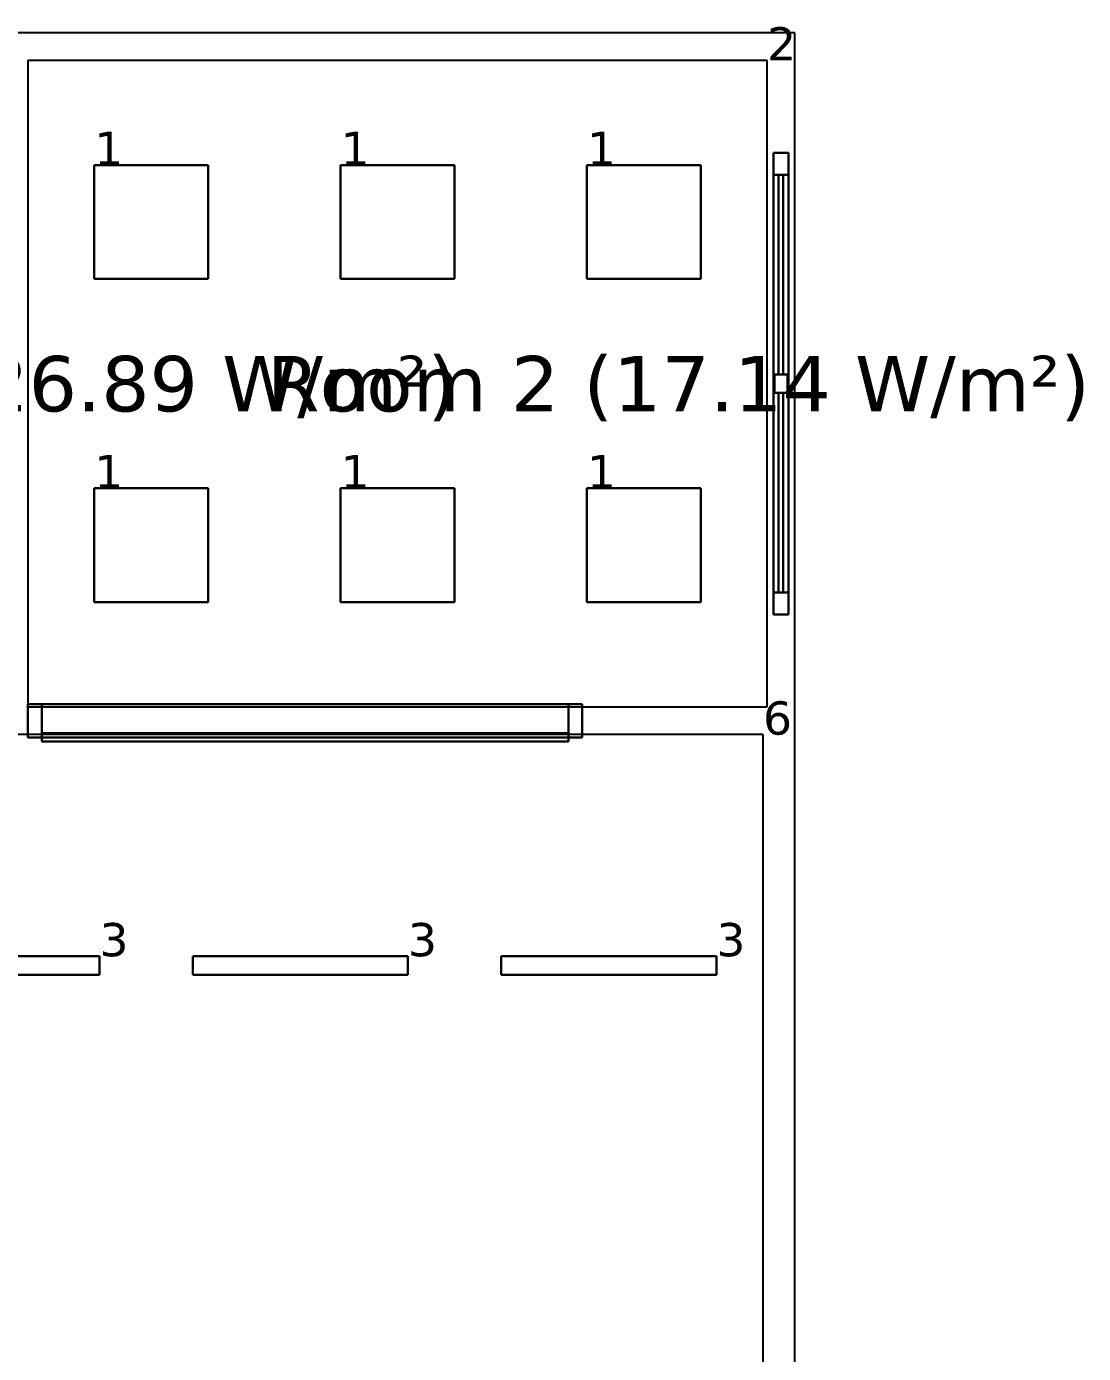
# Model space of a CAD drawing. Header units: inches. Extents: x -7.9 to 71.6, y -16.6 to 8.4.
# Drawn here: x -4.16 to 1.56, y -7.15 to 0.03 of the extents above; entities that cross this region are included whole.
import ezdxf

# ---------------------------------------------------------------- set-up
doc = ezdxf.new("R2010")
doc.units = ezdxf.units.IN
doc.header["$MEASUREMENT"] = 0
for name, color, linetype, true_color in [('DLX_APERT', 7, 'Continuous', 0x969696), ('DLX_CALC', 3, 'Continuous', 0x00ff00), ('DLX_CONT', 7, 'Continuous', 0x969696), ('DLX_DESC', 7, 'Continuous', 0x969696), ('DLX_LUM', 7, 'Continuous', 0x7f7f7f), ('DLX_LUMKEY_IDX', 7, 'Continuous', 0x969696), ('DLX_RESKEY_IDX', 7, 'Continuous', 0x707070)]:
    doc.layers.add(name, color=color, linetype=linetype, true_color=true_color)
doc.styles.add('TableTextStyle', font='')
doc.styles.get('TableTextStyle').set_extended_font_data('VERDANA.TTF')

msp = doc.modelspace()

# ---------------------------------------------------------------- linework, layer by layer
at = {"layer": 'DLX_APERT'}
for points in [[(-0.115, -0.65, 0), (-0.115, -3.15, 0)], [(-0.035, -0.65, 0), (-0.115, -0.65, 0)], [(-0.115, -3.15, 0), (-0.115, -0.65, 0)], [(-0.115, -0.65, 0), (-0.035, -0.65, 0)], [(-0.115, -0.65, 0), (-0.115, -0.65, 0)], [(-0.115, -0.65, 0), (-0.035, -0.65, 0)], [(-0.035, -0.65, 0), (-0.115, -0.65, 0)], [(-0.115, -0.65, 0), (-0.115, -3.15, 0)], [(-0.115, -3.15, 0), (-0.115, -0.65, 0)], [(-0.115, -0.65, 0), (-0.115, -0.65, 0)], [(-0.035, -3.15, 0), (-0.035, -0.65, 0)], [(-0.035, -0.65, 0), (-0.035, -3.15, 0)], [(-0.035, -0.65, 0), (-0.035, -0.65, 0)], [(-0.035, -0.65, 0), (-0.035, -3.15, 0)], [(-0.035, -3.15, 0), (-0.035, -0.65, 0)], [(-0.035, -0.65, 0), (-0.035, -0.65, 0)], [(-0.115, -0.77, 0), (-0.115, -0.77, 0)], [(-0.115, -0.77, 0), (-0.115, -3.03, 0)], [(-0.115, -3.03, 0), (-0.115, -0.77, 0)], [(-0.0875, -0.77, 0), (-0.115, -0.77, 0)], [(-0.115, -0.77, 0), (-0.115, -3.03, 0)], [(-0.0875, -0.77, 0), (-0.115, -0.77, 0)], [(-0.115, -0.77, 0), (-0.115, -0.77, 0)], [(-0.115, -0.77, 0), (-0.0875, -0.77, 0)], [(-0.115, -3.03, 0), (-0.115, -0.77, 0)], [(-0.115, -0.77, 0), (-0.0875, -0.77, 0)], [(-0.0625, -0.77, 0), (-0.0875, -0.77, 0)], [(-0.0875, -0.77, 0), (-0.0875, -0.77, 0)], [(-0.0875, -0.77, 0), (-0.0625, -0.77, 0)], [(-0.0875, -1.85, 0), (-0.0875, -0.77, 0)], [(-0.0875, -1.85, 0), (-0.0875, -0.77, 0)], [(-0.0875, -0.77, 0), (-0.0625, -0.77, 0)], [(-0.0875, -0.77, 0), (-0.0875, -0.77, 0)], [(-0.0625, -0.77, 0), (-0.0875, -0.77, 0)], [(-0.0875, -0.77, 0), (-0.0875, -1.85, 0)], [(-0.0875, -0.77, 0), (-0.0875, -1.85, 0)], [(-0.0875, -0.77, 0), (-0.0875, -1.85, 0)], [(-0.0875, -1.85, 0), (-0.0875, -0.77, 0)], [(-0.0875, -0.77, 0), (-0.0875, -0.77, 0)], [(-0.0875, -0.77, 0), (-0.0875, -1.85, 0)], [(-0.0625, -0.77, 0), (-0.0875, -0.77, 0)], [(-0.0875, -0.77, 0), (-0.0875, -0.77, 0)], [(-0.0875, -0.77, 0), (-0.0625, -0.77, 0)], [(-0.0625, -0.77, 0), (-0.0875, -0.77, 0)], [(-0.0875, -1.85, 0), (-0.0875, -0.77, 0)], [(-0.0875, -0.77, 0), (-0.0625, -0.77, 0)], [(-0.0625, -1.85, 0), (-0.0625, -0.77, 0)], [(-0.0625, -0.77, 0), (-0.035, -0.77, 0)], [(-0.0625, -0.77, 0), (-0.0625, -0.77, 0)], [(-0.0625, -0.77, 0), (-0.0625, -1.85, 0)], [(-0.0625, -0.77, 0), (-0.0625, -0.77, 0)], [(-0.0625, -0.77, 0), (-0.035, -0.77, 0)], [(-0.035, -0.77, 0), (-0.0625, -0.77, 0)], [(-0.0625, -1.85, 0), (-0.0625, -0.77, 0)], [(-0.035, -0.77, 0), (-0.0625, -0.77, 0)], [(-0.0625, -0.77, 0), (-0.0625, -1.85, 0)], [(-0.0625, -0.77, 0), (-0.0625, -1.85, 0)], [(-0.0625, -1.85, 0), (-0.0625, -0.77, 0)], [(-0.0625, -0.77, 0), (-0.0625, -0.77, 0)], [(-0.0625, -1.85, 0), (-0.0625, -0.77, 0)], [(-0.0625, -0.77, 0), (-0.0625, -0.77, 0)], [(-0.0625, -0.77, 0), (-0.0625, -1.85, 0)], [(-0.035, -0.77, 0), (-0.035, -0.77, 0)], [(-0.035, -0.77, 0), (-0.035, -3.03, 0)], [(-0.035, -3.03, 0), (-0.035, -0.77, 0)], [(-0.035, -0.77, 0), (-0.035, -3.03, 0)], [(-0.035, -0.77, 0), (-0.035, -0.77, 0)], [(-0.035, -3.03, 0), (-0.035, -0.77, 0)], [(-0.11, -1.95, 0), (-0.11, -1.85, 0)], [(-0.11, -1.85, 0), (-0.0875, -1.85, 0)], [(-0.11, -1.85, 0), (-0.11, -1.95, 0)], [(-0.0875, -1.85, 0), (-0.11, -1.85, 0)], [(-0.11, -1.95, 0), (-0.11, -1.85, 0)], [(-0.11, -1.85, 0), (-0.0875, -1.85, 0)], [(-0.0875, -1.85, 0), (-0.11, -1.85, 0)], [(-0.11, -1.85, 0), (-0.11, -1.95, 0)], [(-0.0875, -1.85, 0), (-0.11, -1.85, 0)], [(-0.11, -1.85, 0), (-0.11, -1.85, 0)], [(-0.11, -1.85, 0), (-0.0875, -1.85, 0)], [(-0.11, -1.95, 0), (-0.11, -1.85, 0)], [(-0.11, -1.85, 0), (-0.11, -1.85, 0)], [(-0.11, -1.85, 0), (-0.11, -1.95, 0)], [(-0.0875, -1.85, 0), (-0.11, -1.85, 0)], [(-0.11, -1.85, 0), (-0.11, -1.95, 0)], [(-0.11, -1.95, 0), (-0.11, -1.85, 0)], [(-0.11, -1.85, 0), (-0.0875, -1.85, 0)], [(-0.0625, -1.85, 0), (-0.0875, -1.85, 0)], [(-0.0875, -1.85, 0), (-0.0625, -1.85, 0)], [(-0.0875, -1.85, 0), (-0.0625, -1.85, 0)], [(-0.0625, -1.85, 0), (-0.0875, -1.85, 0)], [(-0.0875, -1.85, 0), (-0.0875, -1.85, 0)], [(-0.0625, -1.85, 0), (-0.0875, -1.85, 0)], [(-0.0875, -1.85, 0), (-0.0875, -1.85, 0)], [(-0.0875, -1.85, 0), (-0.0625, -1.85, 0)], [(-0.0625, -1.85, 0), (-0.0875, -1.85, 0)], [(-0.0875, -1.85, 0), (-0.0625, -1.85, 0)], [(-0.0875, -1.85, 0), (-0.0875, -1.85, 0)], [(-0.0875, -1.85, 0), (-0.0875, -1.85, 0)], [(-0.0875, -1.85, 0), (-0.0625, -1.85, 0)], [(-0.0625, -1.85, 0), (-0.0875, -1.85, 0)], [(-0.0875, -1.85, 0), (-0.0625, -1.85, 0)], [(-0.0625, -1.85, 0), (-0.0875, -1.85, 0)], [(-0.04, -1.85, 0), (-0.0625, -1.85, 0)], [(-0.0625, -1.85, 0), (-0.04, -1.85, 0)], [(-0.0625, -1.85, 0), (-0.04, -1.85, 0)], [(-0.04, -1.85, 0), (-0.0625, -1.85, 0)], [(-0.0625, -1.85, 0), (-0.0625, -1.85, 0)], [(-0.0625, -1.85, 0), (-0.0625, -1.85, 0)], [(-0.0625, -1.85, 0), (-0.04, -1.85, 0)], [(-0.04, -1.85, 0), (-0.0625, -1.85, 0)], [(-0.04, -1.85, 0), (-0.0625, -1.85, 0)], [(-0.0625, -1.85, 0), (-0.04, -1.85, 0)], [(-0.0625, -1.85, 0), (-0.0625, -1.85, 0)], [(-0.0625, -1.85, 0), (-0.0625, -1.85, 0)], [(-0.04, -1.95, 0), (-0.04, -1.85, 0)], [(-0.04, -1.85, 0), (-0.04, -1.95, 0)], [(-0.04, -1.85, 0), (-0.04, -1.95, 0)], [(-0.04, -1.95, 0), (-0.04, -1.85, 0)], [(-0.04, -1.95, 0), (-0.04, -1.85, 0)], [(-0.04, -1.85, 0), (-0.04, -1.85, 0)], [(-0.04, -1.85, 0), (-0.04, -1.95, 0)], [(-0.04, -1.85, 0), (-0.04, -1.85, 0)], [(-0.04, -1.95, 0), (-0.04, -1.85, 0)], [(-0.04, -1.85, 0), (-0.04, -1.95, 0)], [(-0.0875, -1.95, 0), (-0.11, -1.95, 0)], [(-0.11, -1.95, 0), (-0.0875, -1.95, 0)], [(-0.0875, -1.95, 0), (-0.11, -1.95, 0)], [(-0.11, -1.95, 0), (-0.0875, -1.95, 0)], [(-0.11, -1.95, 0), (-0.11, -1.95, 0)], [(-0.0875, -1.95, 0), (-0.11, -1.95, 0)], [(-0.11, -1.95, 0), (-0.11, -1.95, 0)], [(-0.11, -1.95, 0), (-0.0875, -1.95, 0)], [(-0.11, -1.95, 0), (-0.0875, -1.95, 0)], [(-0.0875, -1.95, 0), (-0.11, -1.95, 0)], [(-0.0875, -3.03, 0), (-0.0875, -1.95, 0)], [(-0.0875, -1.95, 0), (-0.0625, -1.95, 0)], [(-0.0875, -3.03, 0), (-0.0875, -1.95, 0)], [(-0.0625, -1.95, 0), (-0.0875, -1.95, 0)], [(-0.0875, -1.95, 0), (-0.0875, -3.03, 0)], [(-0.0875, -1.95, 0), (-0.0875, -3.03, 0)], [(-0.0625, -1.95, 0), (-0.0875, -1.95, 0)], [(-0.0875, -1.95, 0), (-0.0625, -1.95, 0)], [(-0.0875, -1.95, 0), (-0.0875, -1.95, 0)], [(-0.0625, -1.95, 0), (-0.0875, -1.95, 0)], [(-0.0875, -1.95, 0), (-0.0875, -1.95, 0)], [(-0.0875, -1.95, 0), (-0.0625, -1.95, 0)], [(-0.0875, -1.95, 0), (-0.0625, -1.95, 0)], [(-0.0625, -1.95, 0), (-0.0875, -1.95, 0)], [(-0.0875, -1.95, 0), (-0.0875, -3.03, 0)], [(-0.0875, -3.03, 0), (-0.0875, -1.95, 0)], [(-0.0875, -1.95, 0), (-0.0875, -1.95, 0)], [(-0.0875, -1.95, 0), (-0.0875, -1.95, 0)], [(-0.0875, -1.95, 0), (-0.0625, -1.95, 0)], [(-0.0625, -1.95, 0), (-0.0875, -1.95, 0)], [(-0.0875, -1.95, 0), (-0.0875, -3.03, 0)], [(-0.0625, -1.95, 0), (-0.0875, -1.95, 0)], [(-0.0875, -3.03, 0), (-0.0875, -1.95, 0)], [(-0.0875, -1.95, 0), (-0.0625, -1.95, 0)], [(-0.0625, -3.03, 0), (-0.0625, -1.95, 0)], [(-0.0625, -1.95, 0), (-0.04, -1.95, 0)], [(-0.0625, -1.95, 0), (-0.0625, -3.03, 0)], [(-0.0625, -3.03, 0), (-0.0625, -1.95, 0)], [(-0.04, -1.95, 0), (-0.0625, -1.95, 0)], [(-0.04, -1.95, 0), (-0.0625, -1.95, 0)], [(-0.0625, -1.95, 0), (-0.0625, -3.03, 0)], [(-0.0625, -1.95, 0), (-0.04, -1.95, 0)], [(-0.0625, -1.95, 0), (-0.0625, -1.95, 0)], [(-0.0625, -1.95, 0), (-0.0625, -1.95, 0)], [(-0.0625, -1.95, 0), (-0.04, -1.95, 0)], [(-0.04, -1.95, 0), (-0.0625, -1.95, 0)], [(-0.0625, -1.95, 0), (-0.04, -1.95, 0)], [(-0.04, -1.95, 0), (-0.0625, -1.95, 0)], [(-0.0625, -1.95, 0), (-0.0625, -1.95, 0)], [(-0.0625, -1.95, 0), (-0.0625, -3.03, 0)], [(-0.0625, -3.03, 0), (-0.0625, -1.95, 0)], [(-0.0625, -1.95, 0), (-0.0625, -1.95, 0)], [(-0.0625, -3.03, 0), (-0.0625, -1.95, 0)], [(-0.0625, -1.95, 0), (-0.0625, -3.03, 0)], [(-0.04, -1.95, 0), (-0.04, -1.95, 0)], [(-0.04, -1.95, 0), (-0.04, -1.95, 0)], [(-0.115, -3.03, 0), (-0.115, -3.03, 0)], [(-0.115, -3.03, 0), (-0.0875, -3.03, 0)], [(-0.0875, -3.03, 0), (-0.115, -3.03, 0)], [(-0.115, -3.03, 0), (-0.115, -3.03, 0)], [(-0.115, -3.03, 0), (-0.0875, -3.03, 0)], [(-0.0875, -3.03, 0), (-0.115, -3.03, 0)], [(-0.0625, -3.03, 0), (-0.0875, -3.03, 0)], [(-0.0875, -3.03, 0), (-0.0875, -3.03, 0)], [(-0.0625, -3.03, 0), (-0.0875, -3.03, 0)], [(-0.0875, -3.03, 0), (-0.0875, -3.03, 0)], [(-0.0875, -3.03, 0), (-0.0625, -3.03, 0)], [(-0.0875, -3.03, 0), (-0.0625, -3.03, 0)], [(-0.0875, -3.03, 0), (-0.0875, -3.03, 0)], [(-0.0875, -3.03, 0), (-0.0625, -3.03, 0)], [(-0.0875, -3.03, 0), (-0.0875, -3.03, 0)], [(-0.0875, -3.03, 0), (-0.0625, -3.03, 0)], [(-0.0625, -3.03, 0), (-0.0875, -3.03, 0)], [(-0.0625, -3.03, 0), (-0.0875, -3.03, 0)], [(-0.035, -3.03, 0), (-0.0625, -3.03, 0)], [(-0.0625, -3.03, 0), (-0.0625, -3.03, 0)], [(-0.0625, -3.03, 0), (-0.035, -3.03, 0)], [(-0.035, -3.03, 0), (-0.0625, -3.03, 0)], [(-0.0625, -3.03, 0), (-0.0625, -3.03, 0)], [(-0.0625, -3.03, 0), (-0.035, -3.03, 0)], [(-0.0625, -3.03, 0), (-0.0625, -3.03, 0)], [(-0.0625, -3.03, 0), (-0.0625, -3.03, 0)], [(-0.035, -3.03, 0), (-0.035, -3.03, 0)], [(-0.035, -3.03, 0), (-0.035, -3.03, 0)], [(-0.115, -3.15, 0), (-0.035, -3.15, 0)], [(-0.115, -3.15, 0), (-0.115, -3.15, 0)], [(-0.115, -3.15, 0), (-0.035, -3.15, 0)], [(-0.035, -3.15, 0), (-0.115, -3.15, 0)], [(-0.035, -3.15, 0), (-0.115, -3.15, 0)], [(-0.115, -3.15, 0), (-0.115, -3.15, 0)], [(-0.035, -3.15, 0), (-0.035, -3.15, 0)], [(-0.035, -3.15, 0), (-0.035, -3.15, 0)], [(-1.15, -3.635, 0), (-4.15, -3.635, 0)], [(-4.15, -3.635, 0), (-4.15, -3.815, 0)], [(-4.15, -3.815, 0), (-4.15, -3.635, 0)], [(-4.15, -3.635, 0), (-4.15, -3.635, 0)], [(-4.15, -3.635, 0), (-4.15, -3.815, 0)], [(-4.15, -3.815, 0), (-4.15, -3.635, 0)], [(-4.15, -3.635, 0), (-4.075, -3.635, 0)], [(-4.075, -3.635, 0), (-4.15, -3.635, 0)], [(-4.15, -3.635, 0), (-4.15, -3.635, 0)], [(-4.15, -3.635, 0), (-1.15, -3.635, 0)], [(-4.075, -3.635, 0), (-4.075, -3.7925, 0)], [(-4.075, -3.635, 0), (-4.075, -3.635, 0)], [(-1.225, -3.635, 0), (-4.075, -3.635, 0)], [(-4.075, -3.7925, 0), (-4.075, -3.635, 0)], [(-4.075, -3.635, 0), (-1.225, -3.635, 0)], [(-4.075, -3.7925, 0), (-4.075, -3.635, 0)], [(-4.075, -3.635, 0), (-4.075, -3.635, 0)], [(-4.075, -3.635, 0), (-4.075, -3.7925, 0)], [(-1.225, -3.7925, 0), (-1.225, -3.635, 0)], [(-1.225, -3.635, 0), (-1.15, -3.635, 0)], [(-1.15, -3.635, 0), (-1.225, -3.635, 0)], [(-1.225, -3.635, 0), (-1.225, -3.635, 0)], [(-1.225, -3.635, 0), (-1.225, -3.7925, 0)], [(-1.225, -3.7925, 0), (-1.225, -3.635, 0)], [(-1.225, -3.635, 0), (-1.225, -3.635, 0)], [(-1.225, -3.635, 0), (-1.225, -3.7925, 0)], [(-1.15, -3.815, 0), (-1.15, -3.635, 0)], [(-1.15, -3.815, 0), (-1.15, -3.635, 0)], [(-1.15, -3.635, 0), (-1.15, -3.635, 0)], [(-1.15, -3.635, 0), (-1.15, -3.815, 0)], [(-1.15, -3.635, 0), (-1.15, -3.815, 0)], [(-1.15, -3.635, 0), (-1.15, -3.635, 0)], [(-4.075, -3.7925, 0), (-4.075, -3.815, 0)], [(-1.225, -3.7925, 0), (-4.075, -3.7925, 0)], [(-4.075, -3.7925, 0), (-4.075, -3.7925, 0)], [(-4.075, -3.7925, 0), (-1.225, -3.7925, 0)], [(-4.075, -3.815, 0), (-4.075, -3.7925, 0)], [(-4.075, -3.7925, 0), (-4.075, -3.7925, 0)], [(-4.075, -3.7925, 0), (-4.075, -3.815, 0)], [(-4.075, -3.815, 0), (-4.075, -3.7925, 0)], [(-4.075, -3.7925, 0), (-1.225, -3.7925, 0)], [(-1.225, -3.7925, 0), (-4.075, -3.7925, 0)], [(-4.075, -3.7925, 0), (-4.075, -3.7925, 0)], [(-4.075, -3.815, 0), (-4.075, -3.7925, 0)], [(-4.075, -3.7925, 0), (-1.225, -3.7925, 0)], [(-4.075, -3.815, 0), (-4.075, -3.7925, 0)], [(-4.075, -3.7925, 0), (-4.075, -3.7925, 0)], [(-4.075, -3.7925, 0), (-4.075, -3.815, 0)], [(-1.225, -3.7925, 0), (-4.075, -3.7925, 0)], [(-4.075, -3.7925, 0), (-4.075, -3.815, 0)], [(-1.225, -3.815, 0), (-1.225, -3.7925, 0)], [(-1.225, -3.7925, 0), (-1.225, -3.7925, 0)], [(-1.225, -3.7925, 0), (-1.225, -3.815, 0)], [(-1.225, -3.7925, 0), (-1.225, -3.7925, 0)], [(-1.225, -3.7925, 0), (-1.225, -3.815, 0)], [(-1.225, -3.815, 0), (-1.225, -3.7925, 0)], [(-1.225, -3.7925, 0), (-1.225, -3.7925, 0)], [(-1.225, -3.7925, 0), (-1.225, -3.815, 0)], [(-1.225, -3.815, 0), (-1.225, -3.7925, 0)], [(-1.225, -3.7925, 0), (-1.225, -3.7925, 0)], [(-1.225, -3.7925, 0), (-1.225, -3.815, 0)], [(-1.225, -3.815, 0), (-1.225, -3.7925, 0)], [(-4.15, -3.815, 0), (-1.15, -3.815, 0)], [(-4.15, -3.815, 0), (-4.15, -3.815, 0)], [(-4.075, -3.815, 0), (-4.15, -3.815, 0)], [(-1.15, -3.815, 0), (-4.15, -3.815, 0)], [(-4.15, -3.815, 0), (-4.15, -3.815, 0)], [(-4.15, -3.815, 0), (-4.075, -3.815, 0)], [(-4.075, -3.815, 0), (-4.075, -3.815, 0)], [(-4.075, -3.815, 0), (-1.225, -3.815, 0)], [(-1.225, -3.815, 0), (-4.075, -3.815, 0)], [(-4.075, -3.815, 0), (-4.075, -3.815, 0)], [(-4.075, -3.8375, 0), (-4.075, -3.815, 0)], [(-4.075, -3.815, 0), (-4.075, -3.815, 0)], [(-4.075, -3.815, 0), (-4.075, -3.8375, 0)], [(-4.075, -3.8375, 0), (-4.075, -3.815, 0)], [(-1.225, -3.815, 0), (-4.075, -3.815, 0)], [(-4.075, -3.815, 0), (-4.075, -3.8375, 0)], [(-4.075, -3.815, 0), (-4.075, -3.815, 0)], [(-4.075, -3.815, 0), (-1.225, -3.815, 0)], [(-1.225, -3.8375, 0), (-4.075, -3.8375, 0)], [(-4.075, -3.8375, 0), (-1.225, -3.8375, 0)], [(-1.225, -3.8375, 0), (-4.075, -3.8375, 0)], [(-4.075, -3.8375, 0), (-4.075, -3.8375, 0)], [(-4.075, -3.8375, 0), (-4.075, -3.8375, 0)], [(-4.075, -3.8375, 0), (-1.225, -3.8375, 0)], [(-1.15, -3.815, 0), (-1.225, -3.815, 0)], [(-1.225, -3.815, 0), (-1.225, -3.815, 0)], [(-1.225, -3.815, 0), (-1.15, -3.815, 0)], [(-1.225, -3.815, 0), (-1.225, -3.815, 0)], [(-1.225, -3.815, 0), (-1.225, -3.8375, 0)], [(-1.225, -3.815, 0), (-1.225, -3.815, 0)], [(-1.225, -3.815, 0), (-1.225, -3.8375, 0)], [(-1.225, -3.8375, 0), (-1.225, -3.815, 0)], [(-1.225, -3.8375, 0), (-1.225, -3.815, 0)], [(-1.225, -3.815, 0), (-1.225, -3.815, 0)], [(-1.225, -3.8375, 0), (-1.225, -3.8375, 0)], [(-1.225, -3.8375, 0), (-1.225, -3.8375, 0)], [(-1.15, -3.815, 0), (-1.15, -3.815, 0)], [(-1.15, -3.815, 0), (-1.15, -3.815, 0)]]:
    msp.add_polyline3d(points, dxfattribs=at)
at = {"layer": 'DLX_CALC'}
for points in [[(-0.15, -0.15, 0), (-4.15, -0.15, 0)], [(-4.15, -0.15, 0), (-4.15, -3.635, 0)], [(-0.15, -3.65, 0), (-0.15, -0.15, 0)], [(-4.075, -3.635, 0), (-4.15, -3.635, 0)], [(-4.15, -3.635, 0), (-4.15, -3.65, 0)], [(-4.15, -3.635, 0), (-4.075, -3.635, 0)], [(-4.15, -3.65, 0), (-4.075, -3.65, 0)], [(-4.075, -3.65, 0), (-4.075, -3.635, 0)], [(-4.075, -3.635, 0), (-4.075, -3.65, 0)], [(-4.075, -3.65, 0), (-1.225, -3.65, 0)], [(-1.225, -3.635, 0), (-1.225, -3.65, 0)], [(-1.15, -3.635, 0), (-1.225, -3.635, 0)], [(-1.225, -3.65, 0), (-1.225, -3.635, 0)], [(-1.225, -3.635, 0), (-1.15, -3.635, 0)], [(-1.225, -3.65, 0), (-1.15, -3.65, 0)], [(-1.15, -3.65, 0), (-1.15, -3.635, 0)], [(-1.15, -3.635, 0), (-1.15, -3.65, 0)], [(-1.15, -3.65, 0), (-0.15, -3.65, 0)], [(-4.15, -3.8, 0), (-4.4, -3.8, 0)], [(-1.15, -3.8, 0), (-4.15, -3.8, 0)], [(-4.15, -3.8, 0), (-4.15, -3.815, 0)], [(-4.15, -3.815, 0), (-4.15, -3.8, 0)], [(-1.15, -3.815, 0), (-1.15, -3.8, 0)], [(-0.172, -3.8, 0), (-1.15, -3.8, 0)], [(-1.15, -3.8, 0), (-1.15, -3.815, 0)], [(-0.172, -13.8, 0), (-0.172, -3.8, 0)], [(-4.15, -3.815, 0), (-4.075, -3.815, 0)], [(-4.075, -3.815, 0), (-4.15, -3.815, 0)], [(-4.075, -3.815, 0), (-4.075, -3.8375, 0)], [(-4.075, -3.8375, 0), (-4.075, -3.815, 0)], [(-4.075, -3.8375, 0), (-1.225, -3.8375, 0)], [(-1.225, -3.8375, 0), (-4.075, -3.8375, 0)], [(-1.225, -3.8375, 0), (-1.225, -3.815, 0)], [(-1.225, -3.815, 0), (-1.15, -3.815, 0)], [(-1.15, -3.815, 0), (-1.225, -3.815, 0)], [(-1.225, -3.815, 0), (-1.225, -3.8375, 0)]]:
    msp.add_polyline3d(points, dxfattribs=at)
at = {"layer": 'DLX_CONT'}
for points in [[(0, 0, 0), (-7, 0, 0)], [(0, -16.6, 0), (0, 0, 0)], [(-0.15, -0.15, 0), (-4.15, -0.15, 0)], [(-4.15, -0.15, 0), (-4.15, -3.65, 0)], [(-0.15, -3.65, 0), (-0.15, -0.15, 0)], [(-4.15, -3.65, 0), (-0.15, -3.65, 0)], [(-0.172, -3.8, 0), (-6.85, -3.8, 0)], [(-0.172, -13.8, 0), (-0.172, -3.8, 0)]]:
    msp.add_polyline3d(points, dxfattribs=at)
at = {"layer": 'DLX_LUM'}
for points in [[(-3.7918, -1.3335, 0), (-3.7918, -0.7165, 0)], [(-3.7918, -0.7165, 0), (-3.7918, -0.7165, 0)], [(-3.7918, -0.7165, 0), (-3.7918, -1.3335, 0)], [(-3.7918, -0.7165, 0), (-3.1748, -0.7165, 0)], [(-3.1748, -0.7165, 0), (-3.7918, -0.7165, 0)], [(-3.7918, -0.7165, 0), (-3.7918, -0.7165, 0)], [(-3.1748, -0.7165, 0), (-3.7918, -0.7165, 0)], [(-3.7918, -0.7165, 0), (-3.7918, -1.3335, 0)], [(-3.7918, -1.3335, 0), (-3.7918, -0.7165, 0)], [(-3.7918, -0.7165, 0), (-3.1748, -0.7165, 0)], [(-3.1748, -0.7165, 0), (-3.1748, -0.7165, 0)], [(-3.1748, -0.7165, 0), (-3.1748, -1.3335, 0)], [(-3.1748, -1.3335, 0), (-3.1748, -0.7165, 0)], [(-3.1748, -0.7165, 0), (-3.1748, -0.7165, 0)], [(-3.1748, -1.3335, 0), (-3.1748, -0.7165, 0)], [(-3.1748, -0.7165, 0), (-3.1748, -1.3335, 0)], [(-2.4585, -1.3335, 0), (-2.4585, -0.7165, 0)], [(-2.4585, -0.7165, 0), (-2.4585, -0.7165, 0)], [(-2.4585, -0.7165, 0), (-2.4585, -1.3335, 0)], [(-2.4585, -0.7165, 0), (-1.8415, -0.7165, 0)], [(-1.8415, -0.7165, 0), (-2.4585, -0.7165, 0)], [(-2.4585, -0.7165, 0), (-2.4585, -0.7165, 0)], [(-1.8415, -0.7165, 0), (-2.4585, -0.7165, 0)], [(-2.4585, -0.7165, 0), (-2.4585, -1.3335, 0)], [(-2.4585, -1.3335, 0), (-2.4585, -0.7165, 0)], [(-2.4585, -0.7165, 0), (-1.8415, -0.7165, 0)], [(-1.8415, -0.7165, 0), (-1.8415, -0.7165, 0)], [(-1.8415, -0.7165, 0), (-1.8415, -1.3335, 0)], [(-1.8415, -1.3335, 0), (-1.8415, -0.7165, 0)], [(-1.8415, -0.7165, 0), (-1.8415, -0.7165, 0)], [(-1.8415, -1.3335, 0), (-1.8415, -0.7165, 0)], [(-1.8415, -0.7165, 0), (-1.8415, -1.3335, 0)], [(-1.1252, -1.3335, 0), (-1.1252, -0.7165, 0)], [(-1.1252, -0.7165, 0), (-1.1252, -0.7165, 0)], [(-1.1252, -0.7165, 0), (-1.1252, -1.3335, 0)], [(-1.1252, -0.7165, 0), (-0.5082, -0.7165, 0)], [(-0.5082, -0.7165, 0), (-1.1252, -0.7165, 0)], [(-1.1252, -0.7165, 0), (-1.1252, -0.7165, 0)], [(-0.5082, -0.7165, 0), (-1.1252, -0.7165, 0)], [(-1.1252, -0.7165, 0), (-1.1252, -1.3335, 0)], [(-1.1252, -1.3335, 0), (-1.1252, -0.7165, 0)], [(-1.1252, -0.7165, 0), (-0.5082, -0.7165, 0)], [(-0.5082, -0.7165, 0), (-0.5082, -0.7165, 0)], [(-0.5082, -0.7165, 0), (-0.5082, -1.3335, 0)], [(-0.5082, -1.3335, 0), (-0.5082, -0.7165, 0)], [(-0.5082, -0.7165, 0), (-0.5082, -0.7165, 0)], [(-0.5082, -1.3335, 0), (-0.5082, -0.7165, 0)], [(-0.5082, -0.7165, 0), (-0.5082, -1.3335, 0)], [(-3.1748, -1.3335, 0), (-3.7918, -1.3335, 0)], [(-3.7918, -1.3335, 0), (-3.7918, -1.3335, 0)], [(-3.7918, -1.3335, 0), (-3.1748, -1.3335, 0)], [(-3.7918, -1.3335, 0), (-3.7918, -1.3335, 0)], [(-3.7918, -1.3335, 0), (-3.1748, -1.3335, 0)], [(-3.1748, -1.3335, 0), (-3.7918, -1.3335, 0)], [(-3.1748, -1.3335, 0), (-3.1748, -1.3335, 0)], [(-3.1748, -1.3335, 0), (-3.1748, -1.3335, 0)], [(-1.8415, -1.3335, 0), (-2.4585, -1.3335, 0)], [(-2.4585, -1.3335, 0), (-2.4585, -1.3335, 0)], [(-2.4585, -1.3335, 0), (-1.8415, -1.3335, 0)], [(-2.4585, -1.3335, 0), (-2.4585, -1.3335, 0)], [(-2.4585, -1.3335, 0), (-1.8415, -1.3335, 0)], [(-1.8415, -1.3335, 0), (-2.4585, -1.3335, 0)], [(-1.8415, -1.3335, 0), (-1.8415, -1.3335, 0)], [(-1.8415, -1.3335, 0), (-1.8415, -1.3335, 0)], [(-0.5082, -1.3335, 0), (-1.1252, -1.3335, 0)], [(-1.1252, -1.3335, 0), (-1.1252, -1.3335, 0)], [(-1.1252, -1.3335, 0), (-0.5082, -1.3335, 0)], [(-1.1252, -1.3335, 0), (-1.1252, -1.3335, 0)], [(-1.1252, -1.3335, 0), (-0.5082, -1.3335, 0)], [(-0.5082, -1.3335, 0), (-1.1252, -1.3335, 0)], [(-0.5082, -1.3335, 0), (-0.5082, -1.3335, 0)], [(-0.5082, -1.3335, 0), (-0.5082, -1.3335, 0)], [(-3.7918, -3.0835, 0), (-3.7918, -2.4665, 0)], [(-3.7918, -2.4665, 0), (-3.7918, -2.4665, 0)], [(-3.7918, -2.4665, 0), (-3.7918, -3.0835, 0)], [(-3.7918, -2.4665, 0), (-3.1748, -2.4665, 0)], [(-3.1748, -2.4665, 0), (-3.7918, -2.4665, 0)], [(-3.7918, -2.4665, 0), (-3.7918, -2.4665, 0)], [(-3.1748, -2.4665, 0), (-3.7918, -2.4665, 0)], [(-3.7918, -2.4665, 0), (-3.7918, -3.0835, 0)], [(-3.7918, -3.0835, 0), (-3.7918, -2.4665, 0)], [(-3.7918, -2.4665, 0), (-3.1748, -2.4665, 0)], [(-3.1748, -2.4665, 0), (-3.1748, -2.4665, 0)], [(-3.1748, -2.4665, 0), (-3.1748, -3.0835, 0)], [(-3.1748, -3.0835, 0), (-3.1748, -2.4665, 0)], [(-3.1748, -2.4665, 0), (-3.1748, -2.4665, 0)], [(-3.1748, -3.0835, 0), (-3.1748, -2.4665, 0)], [(-3.1748, -2.4665, 0), (-3.1748, -3.0835, 0)], [(-2.4585, -3.0835, 0), (-2.4585, -2.4665, 0)], [(-2.4585, -2.4665, 0), (-2.4585, -2.4665, 0)], [(-2.4585, -2.4665, 0), (-2.4585, -3.0835, 0)], [(-2.4585, -2.4665, 0), (-1.8415, -2.4665, 0)], [(-1.8415, -2.4665, 0), (-2.4585, -2.4665, 0)], [(-2.4585, -2.4665, 0), (-2.4585, -2.4665, 0)], [(-1.8415, -2.4665, 0), (-2.4585, -2.4665, 0)], [(-2.4585, -2.4665, 0), (-2.4585, -3.0835, 0)], [(-2.4585, -3.0835, 0), (-2.4585, -2.4665, 0)], [(-2.4585, -2.4665, 0), (-1.8415, -2.4665, 0)], [(-1.8415, -2.4665, 0), (-1.8415, -2.4665, 0)], [(-1.8415, -2.4665, 0), (-1.8415, -3.0835, 0)], [(-1.8415, -3.0835, 0), (-1.8415, -2.4665, 0)], [(-1.8415, -2.4665, 0), (-1.8415, -2.4665, 0)], [(-1.8415, -3.0835, 0), (-1.8415, -2.4665, 0)], [(-1.8415, -2.4665, 0), (-1.8415, -3.0835, 0)], [(-1.1252, -3.0835, 0), (-1.1252, -2.4665, 0)], [(-1.1252, -2.4665, 0), (-1.1252, -2.4665, 0)], [(-1.1252, -2.4665, 0), (-1.1252, -3.0835, 0)], [(-1.1252, -2.4665, 0), (-0.5082, -2.4665, 0)], [(-0.5082, -2.4665, 0), (-1.1252, -2.4665, 0)], [(-1.1252, -2.4665, 0), (-1.1252, -2.4665, 0)], [(-0.5082, -2.4665, 0), (-1.1252, -2.4665, 0)], [(-1.1252, -2.4665, 0), (-1.1252, -3.0835, 0)], [(-1.1252, -3.0835, 0), (-1.1252, -2.4665, 0)], [(-1.1252, -2.4665, 0), (-0.5082, -2.4665, 0)], [(-0.5082, -2.4665, 0), (-0.5082, -2.4665, 0)], [(-0.5082, -2.4665, 0), (-0.5082, -3.0835, 0)], [(-0.5082, -3.0835, 0), (-0.5082, -2.4665, 0)], [(-0.5082, -2.4665, 0), (-0.5082, -2.4665, 0)], [(-0.5082, -3.0835, 0), (-0.5082, -2.4665, 0)], [(-0.5082, -2.4665, 0), (-0.5082, -3.0835, 0)], [(-3.1748, -3.0835, 0), (-3.7918, -3.0835, 0)], [(-3.7918, -3.0835, 0), (-3.7918, -3.0835, 0)], [(-3.7918, -3.0835, 0), (-3.1748, -3.0835, 0)], [(-3.7918, -3.0835, 0), (-3.7918, -3.0835, 0)], [(-3.7918, -3.0835, 0), (-3.1748, -3.0835, 0)], [(-3.1748, -3.0835, 0), (-3.7918, -3.0835, 0)], [(-3.1748, -3.0835, 0), (-3.1748, -3.0835, 0)], [(-3.1748, -3.0835, 0), (-3.1748, -3.0835, 0)], [(-1.8415, -3.0835, 0), (-2.4585, -3.0835, 0)], [(-2.4585, -3.0835, 0), (-2.4585, -3.0835, 0)], [(-2.4585, -3.0835, 0), (-1.8415, -3.0835, 0)], [(-2.4585, -3.0835, 0), (-2.4585, -3.0835, 0)], [(-2.4585, -3.0835, 0), (-1.8415, -3.0835, 0)], [(-1.8415, -3.0835, 0), (-2.4585, -3.0835, 0)], [(-1.8415, -3.0835, 0), (-1.8415, -3.0835, 0)], [(-1.8415, -3.0835, 0), (-1.8415, -3.0835, 0)], [(-0.5082, -3.0835, 0), (-1.1252, -3.0835, 0)], [(-1.1252, -3.0835, 0), (-1.1252, -3.0835, 0)], [(-1.1252, -3.0835, 0), (-0.5082, -3.0835, 0)], [(-1.1252, -3.0835, 0), (-1.1252, -3.0835, 0)], [(-1.1252, -3.0835, 0), (-0.5082, -3.0835, 0)], [(-0.5082, -3.0835, 0), (-1.1252, -3.0835, 0)], [(-0.5082, -3.0835, 0), (-0.5082, -3.0835, 0)], [(-0.5082, -3.0835, 0), (-0.5082, -3.0835, 0)], [(-4.9282, -5, 0), (-3.7632, -5, 0)], [(-3.7632, -5, 0), (-4.9282, -5, 0)], [(-3.7632, -5, 0), (-4.9282, -5, 0)], [(-4.9282, -5, 0), (-3.7632, -5, 0)], [(-3.7632, -5, 0), (-3.7632, -5.1, 0)], [(-3.7632, -5.1, 0), (-3.7632, -5, 0)], [(-3.7632, -5, 0), (-3.7632, -5, 0)], [(-3.7632, -5, 0), (-3.7632, -5, 0)], [(-3.7632, -5.1, 0), (-3.7632, -5, 0)], [(-3.7632, -5, 0), (-3.7632, -5.1, 0)], [(-3.2587, -5.1, 0), (-3.2587, -5, 0)], [(-3.2587, -5, 0), (-3.2587, -5, 0)], [(-3.2587, -5, 0), (-3.2587, -5.1, 0)], [(-3.2587, -5, 0), (-2.0937, -5, 0)], [(-2.0937, -5, 0), (-3.2587, -5, 0)], [(-3.2587, -5, 0), (-3.2587, -5, 0)], [(-3.2587, -5, 0), (-3.2587, -5.1, 0)], [(-2.0937, -5, 0), (-3.2587, -5, 0)], [(-3.2587, -5.1, 0), (-3.2587, -5, 0)], [(-3.2587, -5, 0), (-2.0937, -5, 0)], [(-2.0937, -5, 0), (-2.0937, -5.1, 0)], [(-2.0937, -5.1, 0), (-2.0937, -5, 0)], [(-2.0937, -5, 0), (-2.0937, -5, 0)], [(-2.0937, -5, 0), (-2.0937, -5, 0)], [(-2.0937, -5.1, 0), (-2.0937, -5, 0)], [(-2.0937, -5, 0), (-2.0937, -5.1, 0)], [(-1.5892, -5.1, 0), (-1.5892, -5, 0)], [(-1.5892, -5, 0), (-1.5892, -5, 0)], [(-1.5892, -5, 0), (-1.5892, -5.1, 0)], [(-1.5892, -5, 0), (-0.4242, -5, 0)], [(-0.4242, -5, 0), (-1.5892, -5, 0)], [(-1.5892, -5, 0), (-1.5892, -5, 0)], [(-1.5892, -5, 0), (-1.5892, -5.1, 0)], [(-0.4242, -5, 0), (-1.5892, -5, 0)], [(-1.5892, -5.1, 0), (-1.5892, -5, 0)], [(-1.5892, -5, 0), (-0.4242, -5, 0)], [(-0.4242, -5, 0), (-0.4242, -5.1, 0)], [(-0.4242, -5.1, 0), (-0.4242, -5, 0)], [(-0.4242, -5, 0), (-0.4242, -5, 0)], [(-0.4242, -5, 0), (-0.4242, -5, 0)], [(-0.4242, -5.1, 0), (-0.4242, -5, 0)], [(-0.4242, -5, 0), (-0.4242, -5.1, 0)], [(-3.7632, -5.1, 0), (-4.9282, -5.1, 0)], [(-4.9282, -5.1, 0), (-3.7632, -5.1, 0)], [(-4.9282, -5.1, 0), (-3.7632, -5.1, 0)], [(-3.7632, -5.1, 0), (-4.9282, -5.1, 0)], [(-3.7632, -5.1, 0), (-3.7632, -5.1, 0)], [(-3.7632, -5.1, 0), (-3.7632, -5.1, 0)], [(-2.0937, -5.1, 0), (-3.2587, -5.1, 0)], [(-3.2587, -5.1, 0), (-3.2587, -5.1, 0)], [(-3.2587, -5.1, 0), (-2.0937, -5.1, 0)], [(-3.2587, -5.1, 0), (-3.2587, -5.1, 0)], [(-3.2587, -5.1, 0), (-2.0937, -5.1, 0)], [(-2.0937, -5.1, 0), (-3.2587, -5.1, 0)], [(-2.0937, -5.1, 0), (-2.0937, -5.1, 0)], [(-2.0937, -5.1, 0), (-2.0937, -5.1, 0)], [(-0.4242, -5.1, 0), (-1.5892, -5.1, 0)], [(-1.5892, -5.1, 0), (-1.5892, -5.1, 0)], [(-1.5892, -5.1, 0), (-0.4242, -5.1, 0)], [(-1.5892, -5.1, 0), (-1.5892, -5.1, 0)], [(-1.5892, -5.1, 0), (-0.4242, -5.1, 0)], [(-0.4242, -5.1, 0), (-1.5892, -5.1, 0)], [(-0.4242, -5.1, 0), (-0.4242, -5.1, 0)], [(-0.4242, -5.1, 0), (-0.4242, -5.1, 0)]]:
    msp.add_polyline3d(points, dxfattribs=at)

# ---------------------------------------------------------------- texts
at = {"layer": 'DLX_DESC', "style": 'TableTextStyle'}
for s, p in [('Room 1 (26.89 W/m²)', (-6.2827, -2.05)), ('Room 2 (17.14 W/m²)', (-2.8577, -2.05))]:
    msp.add_text(s, height=0.3, dxfattribs=at).set_placement(p)
at = {"layer": 'DLX_LUMKEY_IDX', "style": 'TableTextStyle'}
for s, p in [('1', (-3.7918, -0.7165)), ('1', (-2.4585, -0.7165)), ('1', (-1.1252, -0.7165)), ('1', (-3.7918, -2.4665)), ('1', (-2.4585, -2.4665)), ('1', (-1.1252, -2.4665)), ('3', (-3.7632, -5)), ('3', (-2.0937, -5)), ('3', (-0.4242, -5))]:
    msp.add_text(s, height=0.18, dxfattribs=at).set_placement(p)
at = {"layer": 'DLX_RESKEY_IDX', "style": 'TableTextStyle'}
for s, p in [('2', (-0.15, -0.15)), ('6', (-0.172, -3.8))]:
    msp.add_text(s, height=0.18, dxfattribs=at).set_placement(p)

doc.saveas('drawing.dxf')
